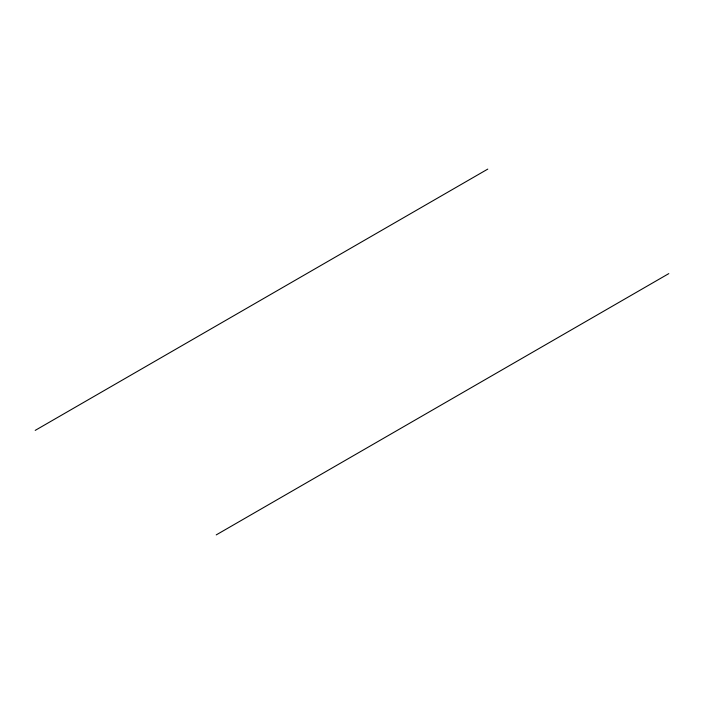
<?xml version="1.0" encoding="UTF-8"?>
<svg xmlns="http://www.w3.org/2000/svg" width="704" height="704" viewBox="0 0 704 704"><rect width="100%" height="100%" fill="white"/><g stroke="black" fill="none" stroke-linecap="round" stroke-linejoin="round"><path stroke-width="1.06" d="M35.2 430.39L487.775 169.101M216.225 534.899L668.8 273.61"/></g></svg>
